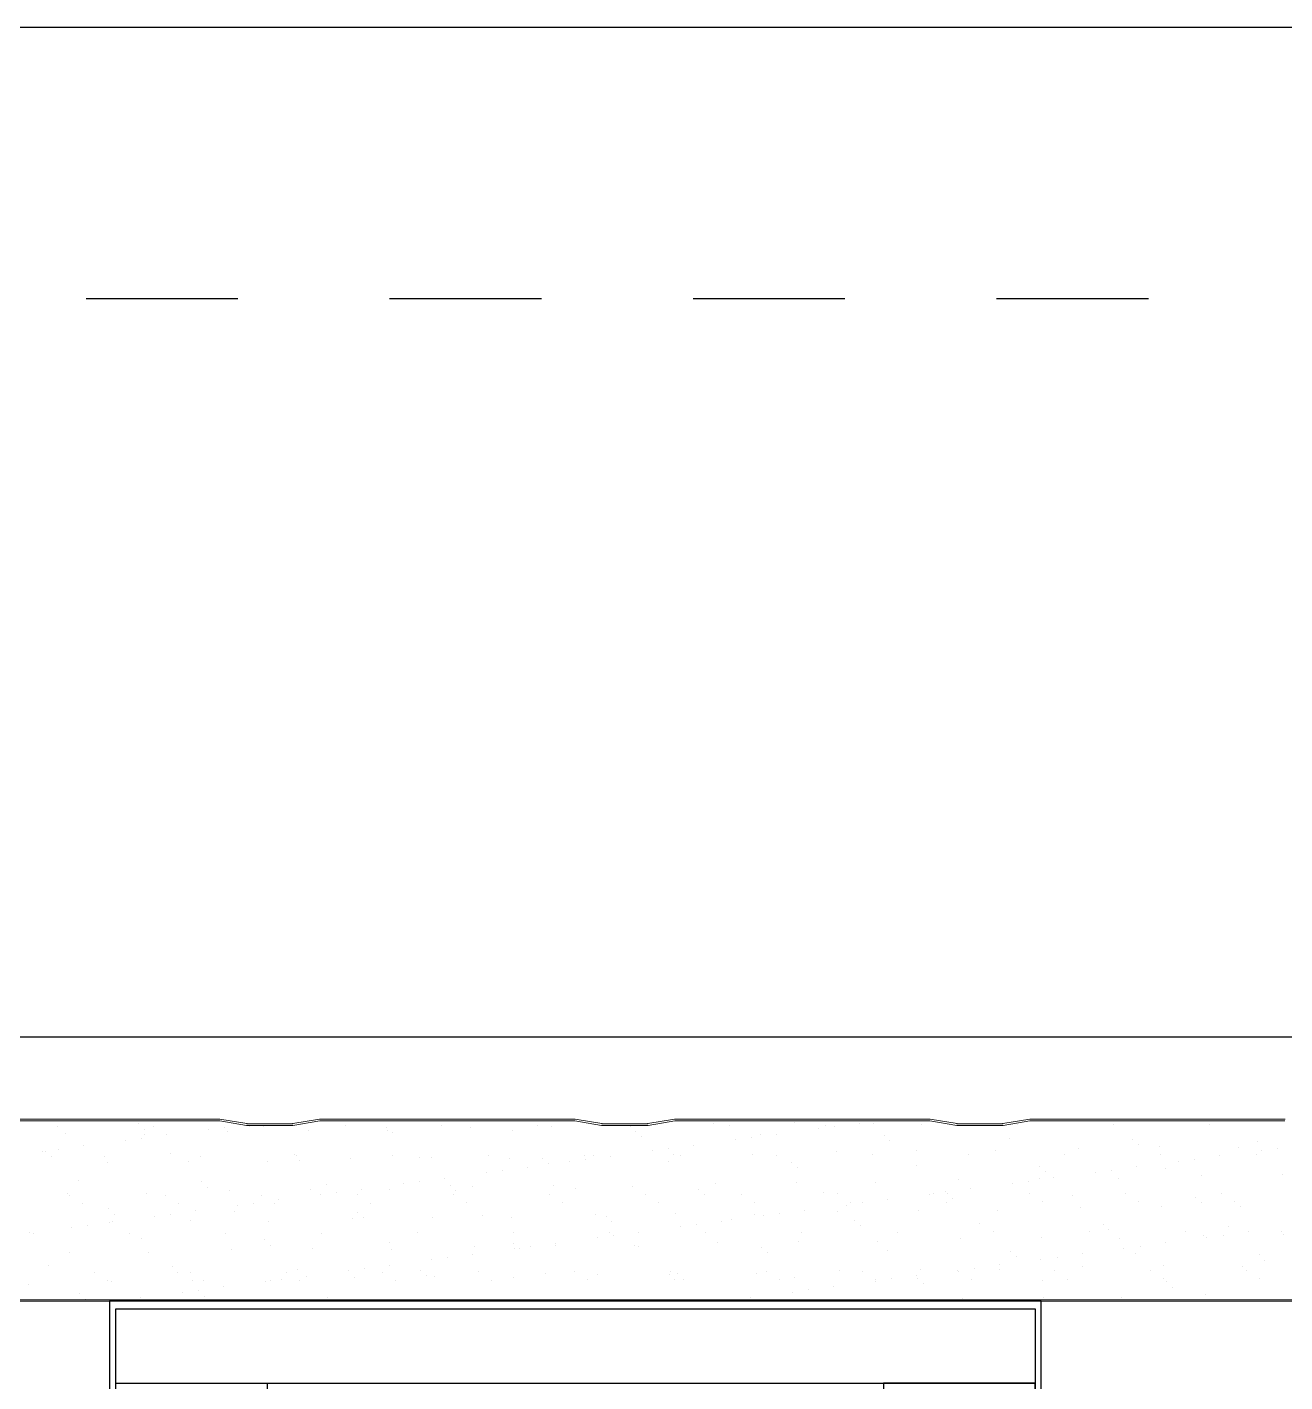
# Model space of a CAD drawing. Header units: millimetres. Extents: x 9130 to 9550, y -18883 to -17651.
# Drawn here: x 9354.885 to 9359.03, y -18028.217 to -18023.753 of the extents above; entities that cross this region are included whole.
import ezdxf

# ---------------------------------------------------------------- set-up
doc = ezdxf.new("R2010")
doc.units = ezdxf.units.MM
doc.linetypes.add('ACAD_ISO07W100', pattern=[3, 0, -3])
doc.linetypes.add('EPL_DASH', pattern=[1, 0.5, -0.5])
for name, color, linetype, lineweight in [('CRTANJE', 4, 'Continuous', 30), ('SRAFURE', 3, 'Continuous', 18), ('Visible Edges(ISO)', 7, 'Continuous', 20)]:
    doc.layers.add(name, color=color, linetype=linetype, lineweight=lineweight)

# ---------------------------------------------------------------- blocks, each defined once
blk = doc.blocks.new('ENERGOINVEST KROV')
at = {"layer": 'Visible Edges(ISO)', "color": 7, "linetype": 'ACAD_ISO07W100'}
blk.add_line((262984.76, 136547.96), (260563.76, 136547.96), dxfattribs=at)
blk = doc.blocks.new('PU PANEL 60 OSTATAK ZA ENERGOINVEST')
at = {"layer": 'CRTANJE', "lineweight": 9}
for p, q in [((254039.21, 125342.53), (253955.41, 125342.53)), ((253955.41, 125341.93), (254039.21, 125341.93)), ((254039.21, 125341.93), (253955.41, 125341.93)), ((254039.31, 125341.92), (254048.17, 125340.44)), ((254048.17, 125340.44), (254039.31, 125341.92)), ((254048.27, 125341.04), (254039.41, 125342.51)), ((254063.26, 125341.03), (254048.36, 125341.03)), ((254072.22, 125342.51), (254063.36, 125341.04)), ((254063.46, 125340.44), (254072.31, 125341.92)), ((254072.32, 125341.92), (254063.46, 125340.44)), ((254156.21, 125342.53), (254072.41, 125342.53)), ((254072.41, 125341.93), (254156.21, 125341.93)), ((254156.21, 125341.93), (254072.41, 125341.93)), ((254156.31, 125341.92), (254165.17, 125340.44)), ((254165.17, 125340.44), (254156.31, 125341.92)), ((254165.27, 125341.04), (254156.41, 125342.51)), ((254180.26, 125341.03), (254165.36, 125341.03)), ((254189.22, 125342.51), (254180.36, 125341.04)), ((254180.46, 125340.44), (254189.31, 125341.92)), ((254189.32, 125341.92), (254180.46, 125340.44)), ((254273.21, 125342.53), (254189.41, 125342.53)), ((254189.41, 125341.93), (254273.21, 125341.93)), ((254273.21, 125341.93), (254189.41, 125341.93)), ((254273.31, 125341.92), (254282.17, 125340.44)), ((254282.17, 125340.44), (254273.31, 125341.92)), ((254282.27, 125341.04), (254273.41, 125342.51)), ((254297.26, 125341.03), (254282.36, 125341.03)), ((254306.22, 125342.51), (254297.36, 125341.04)), ((254297.46, 125340.44), (254306.31, 125341.92)), ((254306.32, 125341.92), (254297.46, 125340.44)), ((254390.21, 125342.53), (254306.41, 125342.53)), ((254306.41, 125341.93), (254390.21, 125341.93)), ((254390.21, 125341.93), (254306.41, 125341.93)), ((254048.36, 125340.43), (254063.26, 125340.43)), ((254063.26, 125340.43), (254048.36, 125340.43)), ((254165.36, 125340.43), (254180.26, 125340.43)), ((254180.26, 125340.43), (254165.36, 125340.43)), ((254282.36, 125340.43), (254297.26, 125340.43)), ((254297.26, 125340.43), (254282.36, 125340.43)), ((254692.31, 125283.03), (253620.76, 125283.03)), ((253620.76, 125283.03), (254692.31, 125283.03)), ((253620.76, 125282.53), (254692.31, 125282.53))]:
    blk.add_line(p, q, dxfattribs=at)
for centre, radius, start, end in [((254039.21, 125341.33), 1.2, 80.5377, 90), ((254039.21, 125341.33), 0.6, 80.5377, 90), ((254039.21, 125341.33), 0.6, 80.5377, 90), ((254048.36, 125341.63), 0.6, 260.5377, 270), ((254063.26, 125341.63), 0.6, 270, 279.4623), ((254072.41, 125341.33), 1.2, 90, 99.4623), ((254072.41, 125341.33), 0.6, 90, 99.4623), ((254072.41, 125341.33), 0.6, 90, 99.4623), ((254156.21, 125341.33), 1.2, 80.5377, 90), ((254156.21, 125341.33), 0.6, 80.5377, 90), ((254156.21, 125341.33), 0.6, 80.5377, 90), ((254165.36, 125341.63), 0.6, 260.5377, 270), ((254180.26, 125341.63), 0.6, 270, 279.4623), ((254189.41, 125341.33), 1.2, 90, 99.4623), ((254189.41, 125341.33), 0.6, 90, 99.4623), ((254189.41, 125341.33), 0.6, 90, 99.4623), ((254273.21, 125341.33), 1.2, 80.5377, 90), ((254273.21, 125341.33), 0.6, 80.5377, 90), ((254273.21, 125341.33), 0.6, 80.5377, 90), ((254282.36, 125341.63), 0.6, 260.5377, 270), ((254297.26, 125341.63), 0.6, 270, 279.4623), ((254306.41, 125341.33), 1.2, 90, 99.4623), ((254306.41, 125341.33), 0.6, 90, 99.4623), ((254306.41, 125341.33), 0.6, 90, 99.4623), ((254390.21, 125341.33), 1.2, 80.5377, 90), ((254390.21, 125341.33), 0.6, 80.5377, 90), ((254390.21, 125341.33), 0.6, 80.5377, 90), ((254048.36, 125341.63), 1.2, 260.5377, 270), ((254048.36, 125341.63), 1.2, 260.5377, 270), ((254063.26, 125341.63), 1.2, 270, 279.4623), ((254063.26, 125341.63), 1.2, 270, 279.4623), ((254165.36, 125341.63), 1.2, 260.5377, 270), ((254165.36, 125341.63), 1.2, 260.5377, 270), ((254180.26, 125341.63), 1.2, 270, 279.4623), ((254180.26, 125341.63), 1.2, 270, 279.4623), ((254282.36, 125341.63), 1.2, 260.5377, 270), ((254282.36, 125341.63), 1.2, 260.5377, 270), ((254297.26, 125341.63), 1.2, 270, 279.4623), ((254297.26, 125341.63), 1.2, 270, 279.4623)]:
    blk.add_arc(centre, radius, start, end, dxfattribs=at)
at = {"layer": 'SRAFURE', "lineweight": 13}
for p, q in [((254012.51, 125340.93), (254012.51, 125340.93)), ((254202.07, 125341), (254202.07, 125341)), ((254228.67, 125341.34), (254228.67, 125341.34)), ((254250.06, 125341.09), (254250.06, 125341.09)), ((254254.66, 125341.21), (254254.66, 125341.21)), ((254333.86, 125340.74), (254333.86, 125340.74)), ((254365.5, 125340.8), (254365.5, 125340.8)), ((253985.83, 125340.11), (253985.83, 125340.11)), ((253988.59, 125337.73), (253988.59, 125337.73)), ((254013.64, 125336.27), (254013.64, 125336.27)), ((254014.38, 125339.22), (254014.38, 125339.22)), ((254014.58, 125337.6), (254014.58, 125337.6)), ((254017.47, 125340.17), (254017.47, 125340.17)), ((254021.9, 125337.36), (254021.9, 125337.36)), ((254035.7, 125339.17), (254035.7, 125339.17)), ((254040.99, 125339.87), (254040.99, 125339.87)), ((254042.02, 125338.59), (254042.02, 125338.59)), ((254049.11, 125340.23), (254049.11, 125340.23)), ((254053.76, 125340.04), (254053.76, 125340.04)), ((254068.62, 125338.93), (254068.62, 125338.93)), ((254080.75, 125340.28), (254080.75, 125340.28)), ((254094.42, 125339.69), (254094.42, 125339.69)), ((254094.61, 125338.81), (254094.61, 125338.81)), ((254096.29, 125337.97), (254096.29, 125337.97)), ((254112.39, 125340.34), (254112.39, 125340.34)), ((254122.05, 125339.8), (254122.05, 125339.8)), ((254135.67, 125338.79), (254135.67, 125338.79)), ((254144.03, 125340.4), (254144.03, 125340.4)), ((254148.64, 125340.13), (254148.64, 125340.13)), ((254174.63, 125340.01), (254174.63, 125340.01)), ((254176.33, 125338.44), (254176.33, 125338.44)), ((254178.2, 125336.72), (254178.2, 125336.72)), ((254207.31, 125340.51), (254207.31, 125340.51)), ((254214.45, 125336.4), (254214.45, 125336.4)), ((254217.58, 125337.54), (254217.58, 125337.54)), ((254222.71, 125337.49), (254222.71, 125337.49)), ((254236.51, 125339.3), (254236.51, 125339.3)), ((254238.95, 125340.57), (254238.95, 125340.57)), ((254241.8, 125340), (254241.8, 125340)), ((254258.24, 125337.19), (254258.24, 125337.19)), ((254270.59, 125340.63), (254270.59, 125340.63)), ((254299.49, 125336.29), (254299.49, 125336.29)), ((254302.22, 125340.69), (254302.22, 125340.69)), ((253981.01, 125331.97), (253981.01, 125331.97)), ((253981.97, 125332.02), (253981.97, 125332.02)), ((253986.3, 125332.67), (253986.3, 125332.67)), ((253994.56, 125333.75), (253994.56, 125333.75)), ((254008.36, 125335.57), (254008.36, 125335.57)), ((254181.81, 125332.1), (254181.81, 125332.1)), ((254187.1, 125332.8), (254187.1, 125332.8)), ((254195.36, 125333.89), (254195.36, 125333.89)), ((254209.16, 125335.7), (254209.16, 125335.7)), ((254242.41, 125331.81), (254242.41, 125331.81)), ((254260.11, 125335.48), (254260.11, 125335.48)), ((254269, 125332.15), (254269, 125332.15)), ((254294.99, 125332.03), (254294.99, 125332.03)), ((254322.43, 125333.01), (254322.43, 125333.01)), ((254340.15, 125335.94), (254340.15, 125335.94)), ((254342.02, 125334.23), (254342.02, 125334.23)), ((254349.03, 125333.35), (254349.03, 125333.35)), ((254375.02, 125333.23), (254375.02, 125333.23)), ((254381.4, 125335.05), (254381.4, 125335.05)), ((254382.62, 125332.23), (254382.62, 125332.23)), ((254387.91, 125332.93), (254387.91, 125332.93)), ((253983.84, 125330.3), (253983.84, 125330.3)), ((254001.25, 125330.29), (254001.25, 125330.29)), ((254002.33, 125328.2), (254002.33, 125328.2)), ((254023.22, 125331.12), (254023.22, 125331.12)), ((254028.92, 125328.54), (254028.92, 125328.54)), ((254032.89, 125330.34), (254032.89, 125330.34)), ((254054.91, 125328.42), (254054.91, 125328.42)), ((254063.88, 125330.77), (254063.88, 125330.77)), ((254064.53, 125330.4), (254064.53, 125330.4)), ((254065.75, 125329.05), (254065.75, 125329.05)), ((254082.35, 125329.41), (254082.35, 125329.41)), ((254096.17, 125330.46), (254096.17, 125330.46)), ((254105.13, 125329.87), (254105.13, 125329.87)), ((254108.95, 125329.74), (254108.95, 125329.74)), ((254127.81, 125330.52), (254127.81, 125330.52)), ((254134.94, 125329.62), (254134.94, 125329.62)), ((254145.79, 125329.52), (254145.79, 125329.52)), ((254147.66, 125327.81), (254147.66, 125327.81)), ((254154.47, 125328.5), (254154.47, 125328.5)), ((254159.45, 125330.57), (254159.45, 125330.57)), ((254159.75, 125329.2), (254159.75, 125329.2)), ((254162.38, 125330.61), (254162.38, 125330.61)), ((254168.01, 125330.29), (254168.01, 125330.29)), ((254187.04, 125328.62), (254187.04, 125328.62)), ((254188.98, 125330.95), (254188.98, 125330.95)), ((254191.09, 125330.63), (254191.09, 125330.63)), ((254214.97, 125330.82), (254214.97, 125330.82)), ((254222.73, 125330.69), (254222.73, 125330.69)), ((254227.69, 125328.27), (254227.69, 125328.27)), ((254254.37, 125330.75), (254254.37, 125330.75)), ((254268.95, 125327.38), (254268.95, 125327.38)), ((254286.01, 125330.8), (254286.01, 125330.8)), ((254317.65, 125330.86), (254317.65, 125330.86)), ((254349.29, 125330.92), (254349.29, 125330.92)), ((254355.27, 125328.63), (254355.27, 125328.63)), ((254360.56, 125329.33), (254360.56, 125329.33)), ((254368.82, 125330.42), (254368.82, 125330.42)), ((254380.93, 125330.98), (254380.93, 125330.98)), ((254113.32, 125323.08), (254113.32, 125323.08)), ((254127.12, 125324.9), (254127.12, 125324.9)), ((254132.41, 125325.6), (254132.41, 125325.6)), ((254140.67, 125326.68), (254140.67, 125326.68)), ((254229.57, 125326.56), (254229.57, 125326.56)), ((254309.33, 125322.96), (254309.33, 125322.96)), ((254309.6, 125327.03), (254309.6, 125327.03)), ((254311.48, 125325.31), (254311.48, 125325.31)), ((254314.12, 125323.22), (254314.12, 125323.22)), ((254327.92, 125325.03), (254327.92, 125325.03)), ((254333.21, 125325.73), (254333.21, 125325.73)), ((254341.47, 125326.82), (254341.47, 125326.82)), ((254350.86, 125326.13), (254350.86, 125326.13)), ((254362.77, 125323.83), (254362.77, 125323.83)), ((254389.36, 125324.17), (254389.36, 125324.17)), ((253992.68, 125322.2), (253992.68, 125322.2)), ((254033.33, 125321.85), (254033.33, 125321.85)), ((254035.21, 125320.14), (254035.21, 125320.14)), ((254042.66, 125319.02), (254042.66, 125319.02)), ((254069.26, 125319.35), (254069.26, 125319.35)), ((254074.59, 125320.95), (254074.59, 125320.95)), ((254085.97, 125319.48), (254085.97, 125319.48)), ((254095.25, 125319.23), (254095.25, 125319.23)), ((254099.77, 125321.3), (254099.77, 125321.3)), ((254105.06, 125322), (254105.06, 125322)), ((254115.24, 125320.6), (254115.24, 125320.6)), ((254117.12, 125318.89), (254117.12, 125318.89)), ((254122.69, 125320.22), (254122.69, 125320.22)), ((254149.28, 125320.56), (254149.28, 125320.56)), ((254156.5, 125319.71), (254156.5, 125319.71)), ((254175.27, 125320.43), (254175.27, 125320.43)), ((254197.15, 125319.36), (254197.15, 125319.36)), ((254202.71, 125321.42), (254202.71, 125321.42)), ((254229.31, 125321.76), (254229.31, 125321.76)), ((254238.41, 125318.46), (254238.41, 125318.46)), ((254255.3, 125321.64), (254255.3, 125321.64)), ((254278.51, 125318.53), (254278.51, 125318.53)), ((254282.74, 125322.62), (254282.74, 125322.62)), ((254286.77, 125319.61), (254286.77, 125319.61)), ((254300.57, 125321.43), (254300.57, 125321.43)), ((254305.86, 125322.13), (254305.86, 125322.13)), ((254335.32, 125322.84), (254335.32, 125322.84)), ((253989.23, 125318.15), (253989.23, 125318.15)), ((253989.75, 125317.4), (253989.75, 125317.4)), ((253994.03, 125314.67), (253994.03, 125314.67)), ((254015.22, 125318.03), (254015.22, 125318.03)), ((254021.39, 125317.46), (254021.39, 125317.46)), ((254025.67, 125314.73), (254025.67, 125314.73)), ((254045.07, 125314.1), (254045.07, 125314.1)), ((254050.36, 125314.8), (254050.36, 125314.8)), ((254053.03, 125317.52), (254053.03, 125317.52)), ((254057.31, 125314.79), (254057.31, 125314.79)), ((254058.62, 125315.88), (254058.62, 125315.88)), ((254072.42, 125317.7), (254072.42, 125317.7)), ((254077.71, 125318.4), (254077.71, 125318.4)), ((254084.67, 125317.57), (254084.67, 125317.57)), ((254088.95, 125314.84), (254088.95, 125314.84)), ((254116.31, 125317.63), (254116.31, 125317.63)), ((254120.59, 125314.9), (254120.59, 125314.9)), ((254147.95, 125317.69), (254147.95, 125317.69)), ((254152.23, 125314.96), (254152.23, 125314.96)), ((254179.59, 125317.75), (254179.59, 125317.75)), ((254183.87, 125315.02), (254183.87, 125315.02)), ((254199.02, 125317.64), (254199.02, 125317.64)), ((254211.23, 125317.8), (254211.23, 125317.8)), ((254215.51, 125315.07), (254215.51, 125315.07)), ((254242.87, 125317.86), (254242.87, 125317.86)), ((254245.88, 125314.23), (254245.88, 125314.23)), ((254247.15, 125315.13), (254247.15, 125315.13)), ((254251.17, 125314.93), (254251.17, 125314.93)), ((254259.43, 125316.01), (254259.43, 125316.01)), ((254273.23, 125317.83), (254273.23, 125317.83)), ((254274.51, 125317.92), (254274.51, 125317.92)), ((254278.79, 125315.19), (254278.79, 125315.19)), ((254279.06, 125318.11), (254279.06, 125318.11)), ((254280.93, 125316.39), (254280.93, 125316.39)), ((254306.15, 125317.98), (254306.15, 125317.98)), ((254310.43, 125315.25), (254310.43, 125315.25)), ((254320.31, 125317.21), (254320.31, 125317.21)), ((254337.79, 125318.03), (254337.79, 125318.03)), ((254342.07, 125315.3), (254342.07, 125315.3)), ((254360.97, 125316.86), (254360.97, 125316.86)), ((254362.84, 125315.15), (254362.84, 125315.15)), ((254369.43, 125318.09), (254369.43, 125318.09)), ((254373.71, 125315.36), (254373.71, 125315.36)), ((254002.79, 125312.94), (254002.79, 125312.94)), ((254004.66, 125311.22), (254004.66, 125311.22)), ((254017.72, 125310.5), (254017.72, 125310.5)), ((254023.01, 125311.2), (254023.01, 125311.2)), ((254031.27, 125312.28), (254031.27, 125312.28)), ((254044.05, 125312.04), (254044.05, 125312.04)), ((254082.99, 125309.83), (254082.99, 125309.83)), ((254084.7, 125311.69), (254084.7, 125311.69)), ((254086.57, 125309.97), (254086.57, 125309.97)), ((254109.59, 125310.17), (254109.59, 125310.17)), ((254125.95, 125310.79), (254125.95, 125310.79)), ((254135.58, 125310.04), (254135.58, 125310.04)), ((254163.02, 125311.03), (254163.02, 125311.03)), ((254166.61, 125310.44), (254166.61, 125310.44)), ((254189.62, 125311.37), (254189.62, 125311.37)), ((254207.86, 125309.54), (254207.86, 125309.54)), ((254215.61, 125311.25), (254215.61, 125311.25)), ((254218.53, 125310.63), (254218.53, 125310.63)), ((254223.82, 125311.33), (254223.82, 125311.33)), ((254232.08, 125312.41), (254232.08, 125312.41)), ((254243.05, 125312.24), (254243.05, 125312.24)), ((254269.64, 125312.57), (254269.64, 125312.57)), ((254295.63, 125312.45), (254295.63, 125312.45)), ((254323.07, 125313.44), (254323.07, 125313.44)), ((254349.67, 125313.78), (254349.67, 125313.78)), ((254375.66, 125313.65), (254375.66, 125313.65)), ((253976.57, 125305.08), (253976.57, 125305.08)), ((253990.37, 125306.9), (253990.37, 125306.9)), ((253995.66, 125307.59), (253995.66, 125307.59)), ((254002.97, 125308.63), (254002.97, 125308.63)), ((254003.92, 125308.68), (254003.92, 125308.68)), ((254029.56, 125308.96), (254029.56, 125308.96)), ((254055.55, 125308.84), (254055.55, 125308.84)), ((254104.38, 125305.02), (254104.38, 125305.02)), ((254136.02, 125305.07), (254136.02, 125305.07)), ((254167.66, 125305.13), (254167.66, 125305.13)), ((254168.48, 125308.72), (254168.48, 125308.72)), ((254177.38, 125305.21), (254177.38, 125305.21)), ((254191.18, 125307.03), (254191.18, 125307.03)), ((254196.47, 125307.73), (254196.47, 125307.73)), ((254199.3, 125305.19), (254199.3, 125305.19)), ((254204.73, 125308.81), (254204.73, 125308.81)), ((254230.94, 125305.25), (254230.94, 125305.25)), ((254248.52, 125309.19), (254248.52, 125309.19)), ((254250.39, 125307.48), (254250.39, 125307.48)), ((254262.57, 125305.3), (254262.57, 125305.3)), ((254289.77, 125308.29), (254289.77, 125308.29)), ((254294.21, 125305.36), (254294.21, 125305.36)), ((254325.85, 125305.42), (254325.85, 125305.42)), ((254330.43, 125307.94), (254330.43, 125307.94)), ((254332.3, 125306.23), (254332.3, 125306.23)), ((254357.49, 125305.48), (254357.49, 125305.48)), ((254371.68, 125307.05), (254371.68, 125307.05)), ((254378.19, 125305.34), (254378.19, 125305.34)), ((254389.13, 125305.53), (254389.13, 125305.53)), ((253977.82, 125304.79), (253977.82, 125304.79)), ((254009.46, 125304.84), (254009.46, 125304.84)), ((254013.5, 125303.12), (254013.5, 125303.12)), ((254041.1, 125304.9), (254041.1, 125304.9)), ((254054.16, 125302.77), (254054.16, 125302.77)), ((254056.03, 125301.05), (254056.03, 125301.05)), ((254072.74, 125304.96), (254072.74, 125304.96)), ((254095.41, 125301.87), (254095.41, 125301.87)), ((254123.33, 125300.64), (254123.33, 125300.64)), ((254136.07, 125301.52), (254136.07, 125301.52)), ((254149.92, 125300.98), (254149.92, 125300.98)), ((254150.03, 125301.61), (254150.03, 125301.61)), ((254163.83, 125303.43), (254163.83, 125303.43)), ((254169.12, 125304.13), (254169.12, 125304.13)), ((254175.91, 125300.86), (254175.91, 125300.86)), ((254177.32, 125300.62), (254177.32, 125300.62)), ((254203.35, 125301.85), (254203.35, 125301.85)), ((254229.95, 125302.18), (254229.95, 125302.18)), ((254255.94, 125302.06), (254255.94, 125302.06)), ((254283.38, 125303.05), (254283.38, 125303.05)), ((254309.97, 125303.39), (254309.97, 125303.39)), ((254335.96, 125303.26), (254335.96, 125303.26)), ((254342.58, 125300.66), (254342.58, 125300.66)), ((254350.84, 125301.74), (254350.84, 125301.74)), ((254363.41, 125304.25), (254363.41, 125304.25)), ((254364.64, 125303.56), (254364.64, 125303.56)), ((254369.93, 125304.26), (254369.93, 125304.26)), ((254390, 125304.59), (254390, 125304.59)), ((253989.87, 125298.57), (253989.87, 125298.57)), ((254015.86, 125298.45), (254015.86, 125298.45)), ((254043.3, 125299.44), (254043.3, 125299.44)), ((254069.9, 125299.78), (254069.9, 125299.78)), ((254095.89, 125299.65), (254095.89, 125299.65)), ((254109.14, 125296.23), (254109.14, 125296.23)), ((254114.42, 125296.92), (254114.42, 125296.92)), ((254122.68, 125298.01), (254122.68, 125298.01)), ((254136.48, 125299.83), (254136.48, 125299.83)), ((254137.94, 125299.81), (254137.94, 125299.81)), ((254141.77, 125300.52), (254141.77, 125300.52)), ((254217.98, 125300.28), (254217.98, 125300.28)), ((254219.85, 125298.56), (254219.85, 125298.56)), ((254259.23, 125299.38), (254259.23, 125299.38)), ((254299.88, 125299.03), (254299.88, 125299.03)), ((254301.76, 125297.31), (254301.76, 125297.31)), ((254309.94, 125296.36), (254309.94, 125296.36)), ((254315.23, 125297.06), (254315.23, 125297.06)), ((254323.49, 125298.14), (254323.49, 125298.14)), ((254337.29, 125299.96), (254337.29, 125299.96)), ((254341.14, 125298.13), (254341.14, 125298.13)), ((254381.79, 125297.78), (254381.79, 125297.78)), ((253982.96, 125294.2), (253982.96, 125294.2)), ((253997.95, 125291.96), (253997.95, 125291.96)), ((254023.62, 125293.85), (254023.62, 125293.85)), ((254025.49, 125292.14), (254025.49, 125292.14)), ((254029.59, 125292.02), (254029.59, 125292.02)), ((254061.23, 125292.07), (254061.23, 125292.07)), ((254064.87, 125292.95), (254064.87, 125292.95)), ((254081.79, 125292.63), (254081.79, 125292.63)), ((254087.08, 125293.32), (254087.08, 125293.32)), ((254092.87, 125292.13), (254092.87, 125292.13)), ((254095.34, 125294.41), (254095.34, 125294.41)), ((254105.53, 125292.61), (254105.53, 125292.61)), ((254124.51, 125292.19), (254124.51, 125292.19)), ((254146.78, 125291.71), (254146.78, 125291.71)), ((254156.15, 125292.25), (254156.15, 125292.25)), ((254187.79, 125292.3), (254187.79, 125292.3)), ((254190.26, 125291.79), (254190.26, 125291.79)), ((254216.25, 125291.67), (254216.25, 125291.67)), ((254219.43, 125292.36), (254219.43, 125292.36)), ((254243.69, 125292.66), (254243.69, 125292.66)), ((254251.07, 125292.42), (254251.07, 125292.42)), ((254270.28, 125293), (254270.28, 125293)), ((254282.59, 125292.76), (254282.59, 125292.76)), ((254282.71, 125292.48), (254282.71, 125292.48)), ((254287.88, 125293.45), (254287.88, 125293.45)), ((254296.14, 125294.54), (254296.14, 125294.54)), ((254296.27, 125292.87), (254296.27, 125292.87)), ((254314.35, 125292.53), (254314.35, 125292.53)), ((254323.71, 125293.86), (254323.71, 125293.86)), ((254345.99, 125292.59), (254345.99, 125292.59)), ((254350.31, 125294.2), (254350.31, 125294.2)), ((254376.3, 125294.08), (254376.3, 125294.08)), ((254377.63, 125292.65), (254377.63, 125292.65)), ((254383.67, 125296.06), (254383.67, 125296.06)), ((253976.17, 125288.06), (253976.17, 125288.06)), ((254002.24, 125289.23), (254002.24, 125289.23)), ((254003.61, 125289.05), (254003.61, 125289.05)), ((254030.2, 125289.39), (254030.2, 125289.39)), ((254033.88, 125289.29), (254033.88, 125289.29)), ((254040.64, 125287.21), (254040.64, 125287.21)), ((254054.44, 125289.03), (254054.44, 125289.03)), ((254056.19, 125289.26), (254056.19, 125289.26)), ((254059.73, 125289.72), (254059.73, 125289.72)), ((254065.52, 125289.34), (254065.52, 125289.34)), ((254067.99, 125290.81), (254067.99, 125290.81)), ((254083.63, 125290.25), (254083.63, 125290.25)), ((254097.16, 125289.4), (254097.16, 125289.4)), ((254107.4, 125290.89), (254107.4, 125290.89)), ((254110.23, 125290.59), (254110.23, 125290.59)), ((254128.8, 125289.46), (254128.8, 125289.46)), ((254136.22, 125290.47), (254136.22, 125290.47)), ((254160.44, 125289.52), (254160.44, 125289.52)), ((254163.66, 125291.46), (254163.66, 125291.46)), ((254187.43, 125291.36), (254187.43, 125291.36)), ((254189.31, 125289.64), (254189.31, 125289.64)), ((254192.08, 125289.57), (254192.08, 125289.57)), ((254223.72, 125289.63), (254223.72, 125289.63)), ((254228.69, 125290.46), (254228.69, 125290.46)), ((254241.45, 125287.34), (254241.45, 125287.34)), ((254255.25, 125289.16), (254255.25, 125289.16)), ((254255.36, 125289.69), (254255.36, 125289.69)), ((254260.53, 125289.85), (254260.53, 125289.85)), ((254268.79, 125290.94), (254268.79, 125290.94)), ((254269.34, 125290.11), (254269.34, 125290.11)), ((254271.22, 125288.39), (254271.22, 125288.39)), ((254287, 125289.75), (254287, 125289.75)), ((254310.6, 125289.21), (254310.6, 125289.21)), ((254318.64, 125289.8), (254318.64, 125289.8)), ((254350.28, 125289.86), (254350.28, 125289.86)), ((254351.25, 125288.86), (254351.25, 125288.86)), ((254353.12, 125287.15), (254353.12, 125287.15)), ((254381.92, 125289.92), (254381.92, 125289.92)), ((253993.07, 125284.94), (253993.07, 125284.94)), ((253994.95, 125283.22), (253994.95, 125283.22)), ((254013.29, 125283.61), (254013.29, 125283.61)), ((254027.09, 125285.43), (254027.09, 125285.43)), ((254032.38, 125286.12), (254032.38, 125286.12)), ((254034.33, 125284.04), (254034.33, 125284.04)), ((254074.98, 125283.69), (254074.98, 125283.69)), ((254214.1, 125283.74), (254214.1, 125283.74)), ((254227.9, 125285.56), (254227.9, 125285.56)), ((254233.19, 125286.25), (254233.19, 125286.25)), ((254284.02, 125283.47), (254284.02, 125283.47)), ((254310.61, 125283.81), (254310.61, 125283.81)), ((254336.6, 125283.69), (254336.6, 125283.69)), ((254364.05, 125284.68), (254364.05, 125284.68))]:
    blk.add_line(p, q, dxfattribs=at)

msp = doc.modelspace()

# ---------------------------------------------------------------- linework, layer by layer
at = {"color": 30, "true_color": 0xf8991e}
msp.add_lwpolyline([(9306.0799, -18023.7528), (9371.0399, -18023.7528), (9371.0399, -18055.4868), (9306.0799, -18055.4868)], close=True, dxfattribs=at)
at = {"color": 30, "linetype": 'EPL_DASH', "true_color": 0xf8991e}
msp.add_lwpolyline([(9306.0799, -18024.6469), (9371.0399, -18024.6469), (9371.0399, -18054.6207), (9306.0799, -18054.6207)], close=True, dxfattribs=at)
at = {"color": 1}
msp.add_lwpolyline([(9358.2271, -18028.5265), (9358.2271, -18027.9515), (9355.1571, -18027.9515), (9355.1571, -18028.5265), (9355.1771, -18028.5265), (9355.1771, -18027.9765), (9358.2071, -18027.9765), (9358.2071, -18028.5265), (9358.2271, -18028.5265), (9358.2071, -18028.5265), (9358.2071, -18028.2215), (9358.2071, -18028.8315), (9355.1771, -18028.8315), (9355.1771, -18028.2215), (9358.2071, -18028.2215), (9357.7071, -18028.2215), (9357.7071, -18028.8315), (9355.6771, -18028.8315), (9355.6771, -18028.2215)], dxfattribs=at)
at = {"layer": 'CRTANJE', "color": 7, "lineweight": 30}
msp.add_line((9362.3368, -18027.0815), (9339.7187, -18027.0815), dxfattribs=at)

# ---------------------------------------------------------------- block references
at = {"layer": 'CRTANJE', "lineweight": 50, "xscale": 0.01, "yscale": 0.01, "zscale": 0.01}
for name, p in [('ENERGOINVEST KROV', (6733.0673, -19392.5611)), ('PU PANEL 60 OSTATAK ZA ENERGOINVEST', (6815.1267, -19280.7768))]:
    msp.add_blockref(name, p, dxfattribs=at)

doc.saveas('drawing.dxf')
